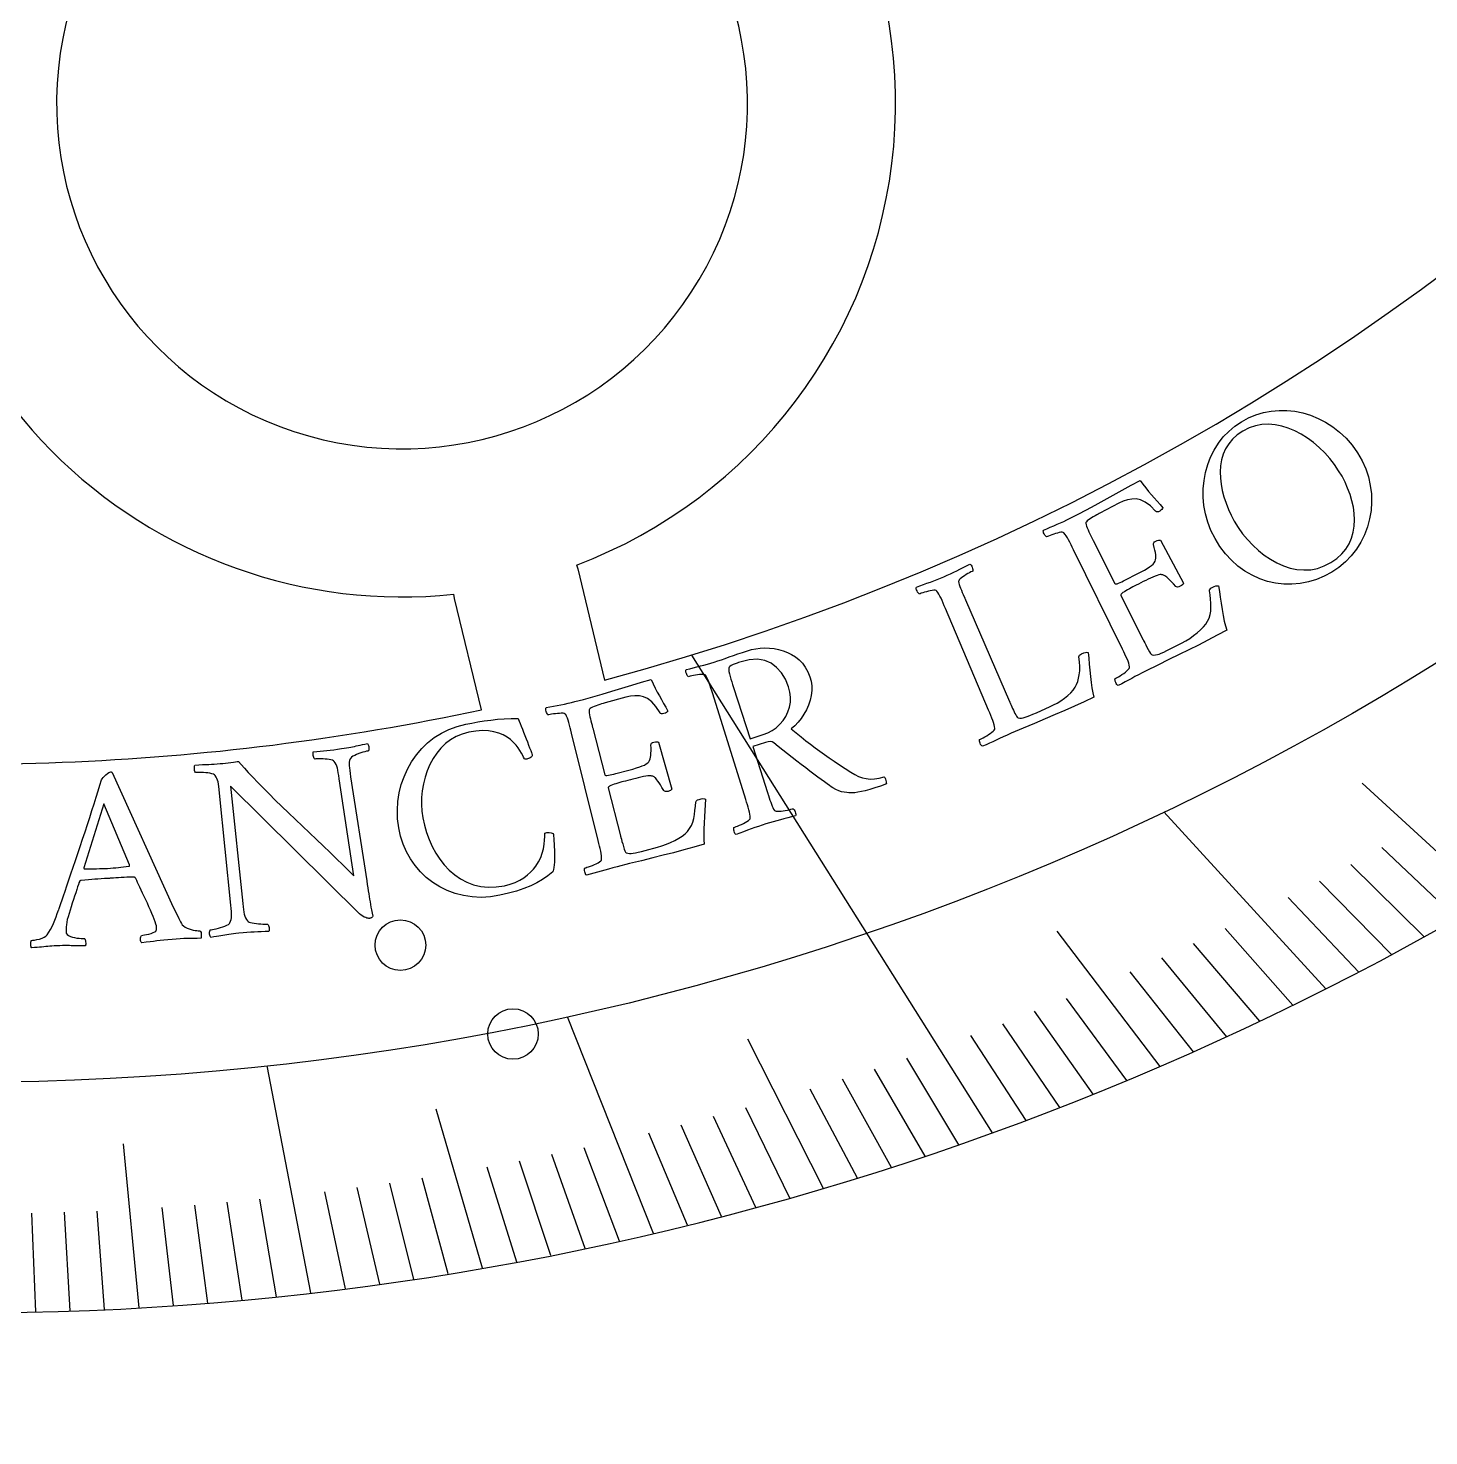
# Model space of a CAD drawing. Header units: millimetres. Extents: x -70 to 70, y -70 to 70.
# Drawn here: x 1.02 to 24.32, y -32.13 to -8.71 of the extents above; entities that cross this region are included whole.
import ezdxf

# ---------------------------------------------------------------- set-up
doc = ezdxf.new("R2010")
doc.units = ezdxf.units.MM
for name, color, linetype in [('CUT_INNER', 6, 'Continuous'), ('CUT_OUTER', 1, 'Continuous'), ('ENGRAVE', 7, 'Continuous'), ('ENGRAVE_FINE', 8, 'Continuous'), ('TEXT', 5, 'Continuous')]:
    doc.layers.add(name, color=color, linetype=linetype)

msp = doc.modelspace()

# ---------------------------------------------------------------- linework, layer by layer
at = {"layer": 'CUT_INNER'}
for points in [[(10.143, -17.643), (10.161, -17.705), (10.607, -19.558)], [(8.56, -20.05), (8.114, -18.198), (8.101, -18.129)]]:
    msp.add_lwpolyline(points, dxfattribs=at)
for centre, radius, start, end in [((0, 20.06), 50.14, 262.7263, 52.924), ((0.001, 20.06), 41.013, 284.9881, 346.284), ((7.239, -9.964), 8.21, 290.7128, 59.3681), ((7.239, -9.964), 5.747, 96.5938, 46.9602), ((7.239, -9.964), 8.21, 173.3806, 276.0259), ((0, 20.049), 41.003, 262.3799, 282.0489)]:
    msp.add_arc(centre, radius, start, end, dxfattribs=at)
at = {"layer": 'CUT_OUTER'}
msp.add_circle((0, 0), 70.2, dxfattribs=at)
at = {"layer": 'ENGRAVE'}
for points in [[(17.064, -27.087), (12.058, -19.141)], [(22.608, -24.693), (19.911, -21.747)], [(11.422, -28.761), (9.991, -25.156)], [(5.724, -29.752), (4.998, -25.976)]]:
    msp.add_lwpolyline(points, dxfattribs=at)
for centre, radius in [((0, 20.06), 46.307), ((7.212, -23.966), 0.421), ((9.085, -25.444), 0.421)]:
    msp.add_circle(centre, radius, dxfattribs=at)
at = {"layer": 'ENGRAVE_FINE'}
for points in [[(25.328, -23.212), (23.21, -21.271)], [(24.787, -23.524), (23.54, -22.341)], [(24.245, -23.828), (23.021, -22.625)], [(23.701, -24.124), (22.5, -22.902)], [(23.156, -24.413), (21.978, -23.171)], [(19.851, -25.983), (18.135, -23.736)], [(22.06, -24.966), (20.93, -23.688)], [(21.51, -25.232), (20.405, -23.936)], [(20.958, -25.489), (19.878, -24.176)], [(20.405, -25.74), (19.351, -24.409)], [(19.296, -26.218), (18.293, -24.855)], [(18.182, -26.667), (17.231, -25.273)], [(18.739, -26.446), (17.762, -25.067)], [(17.623, -26.881), (16.7, -25.471)], [(14.252, -28.012), (12.989, -25.528)], [(16.503, -27.286), (15.634, -25.848)], [(15.379, -27.663), (14.565, -26.198)], [(15.942, -27.478), (15.1, -26.027)], [(14.816, -27.841), (14.03, -26.363)], [(13.688, -28.175), (12.958, -26.674)], [(8.578, -29.34), (7.805, -26.695)], [(13.122, -28.332), (12.422, -26.819)], [(11.99, -28.625), (11.347, -27.091)], [(12.556, -28.482), (11.884, -26.958)], [(2.864, -29.998), (2.603, -27.27)], [(10.854, -28.891), (10.271, -27.337)], [(9.717, -29.129), (9.193, -27.558)], [(10.286, -29.013), (9.732, -27.451)], [(8.008, -29.436), (7.574, -27.842)], [(9.148, -29.238), (8.654, -27.659)], [(6.296, -29.683), (5.954, -28.07)], [(6.867, -29.607), (6.494, -28)], [(7.438, -29.525), (7.034, -27.924)], [(3.436, -29.962), (3.249, -28.328)], [(4.008, -29.919), (3.79, -28.289)], [(4.58, -29.87), (4.331, -28.243)], [(5.152, -29.814), (4.872, -28.192)], [(1.146, -30.067), (1.083, -28.425)], [(1.718, -30.05), (1.625, -28.41)], [(2.291, -30.027), (2.166, -28.389)]]:
    msp.add_lwpolyline(points, dxfattribs=at)
at = {"layer": 'TEXT'}
for points in [[(21.203, -15.261), (21.321, -15.197), (21.443, -15.146), (21.569, -15.109), (21.698, -15.084), (21.829, -15.071), (21.96, -15.072), (22.091, -15.086), (22.223, -15.113), (22.353, -15.152), (22.479, -15.204), (22.602, -15.268), (22.722, -15.344), (22.837, -15.434), (22.944, -15.536), (23.043, -15.651), (23.134, -15.78), (23.209, -15.91), (23.27, -16.043), (23.316, -16.178), (23.347, -16.318), (23.364, -16.458), (23.368, -16.598), (23.359, -16.737), (23.336, -16.875), (23.3, -17.009), (23.252, -17.139), (23.191, -17.263), (23.117, -17.381), (23.031, -17.492), (22.933, -17.593), (22.825, -17.683), (22.705, -17.764), (22.579, -17.831), (22.45, -17.885), (22.317, -17.925), (22.18, -17.951), (22.043, -17.963), (21.906, -17.961), (21.771, -17.945), (21.637, -17.915), (21.507, -17.871), (21.381, -17.814), (21.261, -17.744), (21.145, -17.661), (21.036, -17.565), (20.936, -17.457), (20.845, -17.336), (20.764, -17.204), (20.696, -17.07), (20.644, -16.933), (20.605, -16.794), (20.58, -16.654), (20.568, -16.513), (20.569, -16.375), (20.581, -16.238), (20.606, -16.104), (20.642, -15.974), (20.69, -15.85), (20.749, -15.731), (20.819, -15.619), (20.901, -15.514), (20.991, -15.42), (21.092, -15.336), (21.203, -15.261)], [(21.227, -15.417), (21.134, -15.48), (21.055, -15.55), (20.991, -15.627), (20.94, -15.712), (20.901, -15.802), (20.873, -15.896), (20.856, -15.993), (20.85, -16.094), (20.853, -16.197), (20.864, -16.301), (20.884, -16.406), (20.912, -16.511), (20.947, -16.616), (20.987, -16.718), (21.032, -16.816), (21.083, -16.912), (21.149, -17.019), (21.223, -17.122), (21.303, -17.22), (21.391, -17.313), (21.485, -17.4), (21.583, -17.478), (21.685, -17.547), (21.792, -17.607), (21.902, -17.656), (22.013, -17.693), (22.126, -17.716), (22.241, -17.726), (22.355, -17.721), (22.469, -17.699), (22.581, -17.659), (22.691, -17.602), (22.79, -17.535), (22.873, -17.46), (22.941, -17.379), (22.995, -17.29), (23.035, -17.197), (23.064, -17.099), (23.08, -16.998), (23.085, -16.894), (23.08, -16.788), (23.066, -16.682), (23.042, -16.576), (23.01, -16.47), (22.97, -16.365), (22.926, -16.265), (22.876, -16.168), (22.82, -16.075), (22.75, -15.971), (22.672, -15.872), (22.588, -15.778), (22.497, -15.688), (22.401, -15.606), (22.302, -15.532), (22.198, -15.468), (22.091, -15.411), (21.982, -15.366), (21.873, -15.332), (21.763, -15.31), (21.653, -15.3), (21.544, -15.305), (21.436, -15.326), (21.331, -15.363), (21.227, -15.417)], [(18.354, -16.866), (18.487, -16.799), (18.626, -16.726), (18.77, -16.648), (18.919, -16.565), (19.07, -16.48), (19.22, -16.397), (19.369, -16.315), (19.516, -16.235), (19.564, -16.301), (19.612, -16.362), (19.659, -16.42), (19.707, -16.474), (19.754, -16.527), (19.802, -16.581), (19.849, -16.636), (19.897, -16.692), (19.891, -16.706), (19.88, -16.72), (19.864, -16.733), (19.844, -16.746), (19.821, -16.756), (19.802, -16.759), (19.788, -16.756), (19.776, -16.747), (19.688, -16.66), (19.604, -16.598), (19.525, -16.559), (19.452, -16.545), (19.381, -16.548), (19.309, -16.561), (19.237, -16.584), (19.165, -16.617), (18.849, -16.78), (18.836, -16.787), (18.817, -16.797), (18.795, -16.809), (18.767, -16.824), (18.738, -16.84), (18.711, -16.857), (18.684, -16.874), (18.659, -16.891), (18.638, -16.908), (18.623, -16.923), (18.615, -16.937), (18.613, -16.949), (18.618, -16.973), (18.627, -16.999), (18.638, -17.027), (18.651, -17.058), (18.666, -17.091), (18.682, -17.123), (18.698, -17.156), (18.715, -17.189), (18.721, -17.203), (18.727, -17.214), (18.732, -17.224), (18.736, -17.233), (19.097, -17.951), (19.104, -17.957), (19.116, -17.957), (19.134, -17.954), (19.158, -17.945), (19.184, -17.934), (19.212, -17.921), (19.242, -17.907), (19.272, -17.892), (19.47, -17.791), (19.533, -17.758), (19.589, -17.727), (19.636, -17.7), (19.676, -17.675), (19.708, -17.651), (19.734, -17.628), (19.754, -17.605), (19.767, -17.582), (19.775, -17.558), (19.78, -17.532), (19.78, -17.503), (19.777, -17.472), (19.772, -17.437), (19.764, -17.397), (19.753, -17.352), (19.741, -17.301), (19.74, -17.287), (19.746, -17.273), (19.759, -17.259), (19.78, -17.246), (19.802, -17.236), (19.822, -17.23), (19.84, -17.228), (19.855, -17.231), (20.237, -17.948), (20.231, -17.96), (20.22, -17.972), (20.204, -17.984), (20.183, -17.997), (20.161, -18.006), (20.142, -18.01), (20.125, -18.008), (20.11, -18), (20.071, -17.956), (20.036, -17.919), (20.007, -17.889), (19.982, -17.866), (19.962, -17.848), (19.944, -17.833), (19.929, -17.822), (19.916, -17.815), (19.905, -17.811), (19.893, -17.807), (19.881, -17.805), (19.868, -17.803), (19.852, -17.803), (19.829, -17.807), (19.802, -17.815), (19.768, -17.828), (19.731, -17.844), (19.692, -17.861), (19.652, -17.88), (19.611, -17.9), (19.57, -17.92), (19.529, -17.94), (19.491, -17.96), (19.453, -17.979), (19.427, -17.992), (19.399, -18.007), (19.37, -18.022), (19.339, -18.039), (19.309, -18.056), (19.281, -18.072), (19.255, -18.088), (19.232, -18.103), (19.214, -18.117), (19.202, -18.13), (19.197, -18.142), (19.198, -18.152), (19.567, -18.886), (19.569, -18.891), (19.572, -18.896), (19.575, -18.902), (19.579, -18.91), (19.594, -18.939), (19.611, -18.973), (19.631, -19.01), (19.652, -19.051), (19.674, -19.089), (19.692, -19.116), (19.707, -19.134), (19.72, -19.14), (19.747, -19.142), (19.776, -19.14), (19.805, -19.134), (19.835, -19.125), (19.869, -19.11), (19.912, -19.091), (19.962, -19.067), (20.02, -19.038), (20.207, -18.941), (20.276, -18.904), (20.342, -18.863), (20.406, -18.818), (20.467, -18.771), (20.523, -18.722), (20.57, -18.674), (20.609, -18.626), (20.639, -18.579), (20.666, -18.526), (20.684, -18.469), (20.694, -18.409), (20.696, -18.346), (20.693, -18.28), (20.688, -18.212), (20.681, -18.142), (20.673, -18.07), (20.674, -18.056), (20.681, -18.043), (20.695, -18.03), (20.715, -18.017), (20.748, -18.001), (20.776, -17.991), (20.801, -17.987), (20.821, -17.989), (20.836, -18.083), (20.851, -18.18), (20.866, -18.28), (20.881, -18.384), (20.898, -18.484), (20.916, -18.575), (20.936, -18.656), (20.959, -18.729), (20.802, -18.812), (20.645, -18.894), (20.488, -18.974), (20.33, -19.052), (20.168, -19.131), (19.995, -19.217), (19.813, -19.307), (19.62, -19.403), (19.554, -19.436), (19.491, -19.469), (19.432, -19.5), (19.377, -19.53), (19.323, -19.56), (19.268, -19.589), (19.211, -19.618), (19.153, -19.646), (19.142, -19.64), (19.131, -19.63), (19.121, -19.616), (19.112, -19.597), (19.105, -19.578), (19.1, -19.561), (19.099, -19.547), (19.099, -19.535), (19.114, -19.527), (19.133, -19.517), (19.157, -19.503), (19.185, -19.486), (19.216, -19.467), (19.244, -19.447), (19.272, -19.426), (19.298, -19.404), (19.32, -19.383), (19.334, -19.365), (19.342, -19.35), (19.343, -19.338), (19.337, -19.309), (19.328, -19.277), (19.316, -19.243), (19.3, -19.206), (19.282, -19.167), (19.263, -19.127), (19.244, -19.086), (19.223, -19.043), (18.41, -17.39), (18.389, -17.347), (18.368, -17.306), (18.348, -17.265), (18.327, -17.227), (18.308, -17.191), (18.288, -17.159), (18.268, -17.133), (18.249, -17.11), (18.238, -17.102), (18.222, -17.098), (18.2, -17.098), (18.173, -17.103), (18.142, -17.111), (18.111, -17.12), (18.08, -17.131), (18.048, -17.142), (18.019, -17.153), (17.995, -17.162), (17.976, -17.17), (17.962, -17.176), (17.952, -17.169), (17.942, -17.159), (17.932, -17.145), (17.922, -17.127), (17.913, -17.109), (17.908, -17.092), (17.906, -17.078), (17.908, -17.065), (17.966, -17.04), (18.023, -17.015), (18.08, -16.99), (18.136, -16.966), (18.192, -16.942), (18.247, -16.917), (18.301, -16.892), (18.354, -16.866)], [(17.345, -19.911), (17.347, -19.915), (17.349, -19.921), (17.352, -19.928), (17.356, -19.935), (17.364, -19.955), (17.374, -19.977), (17.385, -20.002), (17.397, -20.03), (17.41, -20.059), (17.422, -20.086), (17.435, -20.112), (17.448, -20.136), (17.46, -20.157), (17.471, -20.172), (17.48, -20.181), (17.489, -20.186), (17.516, -20.189), (17.544, -20.188), (17.574, -20.184), (17.604, -20.176), (17.64, -20.164), (17.683, -20.147), (17.734, -20.126), (17.794, -20.1), (18.019, -19.999), (18.077, -19.971), (18.136, -19.939), (18.197, -19.901), (18.258, -19.859), (18.316, -19.815), (18.366, -19.769), (18.406, -19.723), (18.438, -19.677), (18.46, -19.632), (18.48, -19.582), (18.495, -19.528), (18.506, -19.47), (18.513, -19.405), (18.515, -19.334), (18.51, -19.256), (18.5, -19.17), (18.502, -19.156), (18.51, -19.143), (18.524, -19.131), (18.545, -19.119), (18.579, -19.105), (18.608, -19.097), (18.633, -19.094), (18.652, -19.098), (18.662, -19.192), (18.672, -19.29), (18.682, -19.391), (18.691, -19.495), (18.701, -19.596), (18.714, -19.688), (18.73, -19.77), (18.749, -19.844), (18.587, -19.918), (18.426, -19.991), (18.265, -20.062), (18.103, -20.131), (17.936, -20.201), (17.759, -20.277), (17.572, -20.357), (17.374, -20.442), (17.306, -20.471), (17.241, -20.5), (17.181, -20.528), (17.124, -20.555), (17.069, -20.582), (17.012, -20.608), (16.954, -20.633), (16.894, -20.659), (16.883, -20.652), (16.873, -20.641), (16.864, -20.626), (16.856, -20.608), (16.85, -20.588), (16.846, -20.571), (16.845, -20.556), (16.847, -20.544), (16.862, -20.538), (16.882, -20.528), (16.906, -20.516), (16.936, -20.5), (16.967, -20.483), (16.997, -20.465), (17.025, -20.445), (17.052, -20.425), (17.075, -20.405), (17.091, -20.388), (17.1, -20.374), (17.101, -20.361), (17.097, -20.332), (17.09, -20.3), (17.08, -20.265), (17.066, -20.227), (17.05, -20.188), (17.034, -20.146), (17.016, -20.104), (16.998, -20.06), (16.279, -18.364), (16.26, -18.32), (16.242, -18.278), (16.224, -18.236), (16.206, -18.197), (16.188, -18.16), (16.17, -18.127), (16.152, -18.099), (16.134, -18.076), (16.124, -18.067), (16.108, -18.062), (16.086, -18.061), (16.058, -18.065), (16.027, -18.071), (15.996, -18.078), (15.964, -18.087), (15.932, -18.096), (15.902, -18.105), (15.877, -18.113), (15.858, -18.12), (15.844, -18.126), (15.834, -18.118), (15.825, -18.107), (15.816, -18.093), (15.806, -18.074), (15.799, -18.055), (15.794, -18.039), (15.793, -18.024), (15.796, -18.012), (15.855, -17.99), (15.914, -17.968), (15.972, -17.947), (16.029, -17.926), (16.087, -17.905), (16.143, -17.883), (16.198, -17.861), (16.253, -17.838), (16.308, -17.814), (16.363, -17.789), (16.416, -17.763), (16.469, -17.738), (16.521, -17.711), (16.575, -17.684), (16.63, -17.657), (16.686, -17.63), (16.697, -17.637), (16.707, -17.647), (16.716, -17.662), (16.724, -17.681), (16.731, -17.7), (16.735, -17.717), (16.737, -17.731), (16.736, -17.743), (16.722, -17.75), (16.704, -17.759), (16.681, -17.771), (16.654, -17.787), (16.625, -17.803), (16.597, -17.821), (16.57, -17.838), (16.545, -17.856), (16.524, -17.873), (16.509, -17.89), (16.501, -17.905), (16.499, -17.919), (16.503, -17.943), (16.51, -17.97), (16.52, -17.999), (16.531, -18.03), (16.545, -18.064), (16.559, -18.099), (16.575, -18.135), (16.591, -18.173), (16.594, -18.179), (16.596, -18.185), (16.599, -18.191), (16.602, -18.197), (16.604, -18.203), (16.607, -18.209), (16.61, -18.216), (16.612, -18.222)], [(12.986, -19.069), (13.054, -19.049), (13.124, -19.035), (13.197, -19.027), (13.273, -19.023), (13.35, -19.026), (13.427, -19.034), (13.502, -19.048), (13.577, -19.069), (13.649, -19.096), (13.717, -19.13), (13.782, -19.172), (13.843, -19.221), (13.899, -19.278), (13.948, -19.344), (13.989, -19.418), (14.024, -19.501), (14.045, -19.576), (14.055, -19.652), (14.055, -19.731), (14.045, -19.812), (14.026, -19.894), (13.999, -19.974), (13.966, -20.051), (13.925, -20.126), (13.879, -20.196), (13.828, -20.259), (13.774, -20.316), (13.715, -20.366), (13.798, -20.436), (13.879, -20.502), (13.958, -20.565), (14.035, -20.625), (14.111, -20.682), (14.189, -20.739), (14.268, -20.795), (14.347, -20.851), (14.43, -20.907), (14.517, -20.966), (14.609, -21.027), (14.706, -21.091), (14.771, -21.13), (14.834, -21.16), (14.898, -21.183), (14.96, -21.197), (15.025, -21.203), (15.097, -21.2), (15.174, -21.189), (15.258, -21.168), (15.268, -21.175), (15.277, -21.188), (15.284, -21.205), (15.289, -21.227), (15.293, -21.249), (15.295, -21.266), (15.296, -21.278), (15.296, -21.285), (15.197, -21.321), (15.105, -21.352), (15.022, -21.377), (14.946, -21.397), (14.88, -21.412), (14.822, -21.423), (14.773, -21.43), (14.733, -21.433), (14.706, -21.432), (14.674, -21.43), (14.637, -21.427), (14.596, -21.423), (14.55, -21.415), (14.503, -21.4), (14.454, -21.378), (14.403, -21.348), (14.38, -21.333), (14.35, -21.311), (14.312, -21.284), (14.265, -21.251), (14.213, -21.212), (14.155, -21.17), (14.092, -21.123), (14.025, -21.072), (13.954, -21.018), (13.881, -20.962), (13.806, -20.904), (13.729, -20.843), (13.651, -20.783), (13.574, -20.722), (13.499, -20.662), (13.426, -20.602), (13.399, -20.587), (13.366, -20.58), (13.328, -20.582), (13.285, -20.593), (13.073, -20.661), (13.319, -21.427), (13.321, -21.433), (13.323, -21.439), (13.325, -21.445), (13.327, -21.452), (13.329, -21.458), (13.331, -21.464), (13.333, -21.471), (13.335, -21.477), (13.348, -21.516), (13.36, -21.553), (13.372, -21.588), (13.384, -21.621), (13.396, -21.652), (13.408, -21.679), (13.42, -21.703), (13.433, -21.724), (13.444, -21.732), (13.461, -21.737), (13.484, -21.739), (13.514, -21.74), (13.546, -21.738), (13.58, -21.734), (13.614, -21.728), (13.649, -21.721), (13.681, -21.713), (13.708, -21.707), (13.729, -21.701), (13.745, -21.697), (13.754, -21.705), (13.763, -21.716), (13.771, -21.732), (13.779, -21.75), (13.786, -21.77), (13.788, -21.787), (13.788, -21.802), (13.784, -21.814), (13.719, -21.831), (13.655, -21.847), (13.593, -21.863), (13.533, -21.88), (13.473, -21.896), (13.412, -21.913), (13.351, -21.931), (13.289, -21.951), (13.228, -21.97), (13.168, -21.99), (13.107, -22.012), (13.046, -22.034), (12.984, -22.056), (12.922, -22.079), (12.86, -22.102), (12.797, -22.126), (12.786, -22.118), (12.777, -22.107), (12.77, -22.091), (12.764, -22.072), (12.759, -22.052), (12.758, -22.034), (12.758, -22.02), (12.761, -22.008), (12.776, -22.003), (12.797, -21.995), (12.822, -21.985), (12.853, -21.973), (12.886, -21.959), (12.918, -21.943), (12.948, -21.927), (12.977, -21.909), (13.002, -21.892), (13.019, -21.877), (13.029, -21.863), (13.031, -21.851), (13.031, -21.821), (13.027, -21.789), (13.02, -21.753), (13.01, -21.714), (12.998, -21.673), (12.986, -21.63), (12.972, -21.586), (12.958, -21.541), (12.407, -19.784), (12.392, -19.738), (12.378, -19.694), (12.364, -19.651), (12.35, -19.609), (12.336, -19.571), (12.321, -19.537), (12.306, -19.507), (12.291, -19.482), (12.281, -19.472), (12.266, -19.466), (12.244, -19.463), (12.216, -19.464), (12.185, -19.467), (12.153, -19.471), (12.121, -19.476), (12.089, -19.482), (12.06, -19.488), (12.035, -19.493), (12.015, -19.498), (12.001, -19.502), (11.992, -19.494), (11.984, -19.482), (11.976, -19.466), (11.969, -19.447), (11.963, -19.427), (11.96, -19.41), (11.961, -19.396), (11.965, -19.384), (12.025, -19.368), (12.085, -19.352), (12.145, -19.337), (12.203, -19.322), (12.261, -19.307), (12.319, -19.291), (12.376, -19.275), (12.432, -19.257), (12.492, -19.238), (12.553, -19.218), (12.616, -19.196), (12.682, -19.173), (12.751, -19.149), (12.824, -19.123), (12.903, -19.096), (12.986, -19.069)], [(13.669, -19.668), (13.616, -19.543), (13.55, -19.436), (13.471, -19.348), (13.379, -19.276), (13.273, -19.229), (13.151, -19.21), (13.013, -19.221), (12.858, -19.259), (12.838, -19.266), (12.813, -19.275), (12.783, -19.287), (12.749, -19.3), (12.717, -19.314), (12.694, -19.329), (12.679, -19.345), (12.674, -19.361), (12.674, -19.386), (12.677, -19.416), (12.685, -19.453), (12.697, -19.495), (12.71, -19.541), (12.724, -19.587), (12.739, -19.633), (12.753, -19.679), (13.033, -20.535), (13.248, -20.465), (13.324, -20.435), (13.396, -20.397), (13.462, -20.349), (13.523, -20.293), (13.577, -20.23), (13.623, -20.162), (13.659, -20.088), (13.686, -20.009), (13.701, -19.927), (13.704, -19.843), (13.693, -19.756), (13.669, -19.668)], [(10.116, -19.916), (10.26, -19.878), (10.411, -19.837), (10.568, -19.791), (10.732, -19.741), (10.898, -19.69), (11.062, -19.64), (11.225, -19.592), (11.385, -19.546), (11.418, -19.619), (11.452, -19.69), (11.486, -19.756), (11.521, -19.819), (11.556, -19.881), (11.591, -19.944), (11.626, -20.008), (11.661, -20.073), (11.652, -20.085), (11.638, -20.097), (11.62, -20.106), (11.597, -20.114), (11.573, -20.119), (11.554, -20.119), (11.54, -20.112), (11.531, -20.101), (11.463, -19.997), (11.394, -19.919), (11.325, -19.864), (11.257, -19.835), (11.187, -19.822), (11.114, -19.82), (11.039, -19.827), (10.961, -19.844), (10.618, -19.936), (10.604, -19.94), (10.584, -19.946), (10.559, -19.953), (10.529, -19.962), (10.497, -19.972), (10.467, -19.983), (10.437, -19.994), (10.409, -20.005), (10.385, -20.017), (10.367, -20.028), (10.356, -20.04), (10.351, -20.052), (10.352, -20.076), (10.354, -20.104), (10.359, -20.134), (10.366, -20.167), (10.374, -20.201), (10.382, -20.237), (10.391, -20.272), (10.4, -20.308), (10.404, -20.323), (10.407, -20.335), (10.41, -20.346), (10.412, -20.355), (10.613, -21.134), (10.618, -21.14), (10.63, -21.144), (10.648, -21.144), (10.673, -21.141), (10.701, -21.136), (10.731, -21.129), (10.763, -21.122), (10.796, -21.113), (11.01, -21.057), (11.079, -21.038), (11.14, -21.019), (11.193, -21.002), (11.236, -20.986), (11.273, -20.97), (11.303, -20.953), (11.327, -20.935), (11.345, -20.915), (11.358, -20.893), (11.368, -20.869), (11.375, -20.841), (11.379, -20.809), (11.38, -20.774), (11.381, -20.733), (11.381, -20.687), (11.38, -20.635), (11.381, -20.621), (11.39, -20.608), (11.406, -20.598), (11.429, -20.589), (11.453, -20.584), (11.473, -20.582), (11.491, -20.584), (11.506, -20.59), (11.727, -21.372), (11.719, -21.383), (11.705, -21.392), (11.687, -21.401), (11.664, -21.408), (11.641, -21.413), (11.621, -21.412), (11.605, -21.407), (11.592, -21.396), (11.563, -21.345), (11.537, -21.301), (11.514, -21.265), (11.496, -21.238), (11.48, -21.216), (11.465, -21.198), (11.453, -21.184), (11.442, -21.175), (11.432, -21.168), (11.421, -21.162), (11.409, -21.157), (11.397, -21.153), (11.381, -21.149), (11.359, -21.148), (11.33, -21.15), (11.294, -21.156), (11.255, -21.163), (11.213, -21.172), (11.17, -21.182), (11.126, -21.192), (11.081, -21.204), (11.037, -21.215), (10.995, -21.225), (10.954, -21.236), (10.926, -21.244), (10.896, -21.252), (10.864, -21.261), (10.83, -21.271), (10.797, -21.281), (10.766, -21.291), (10.738, -21.301), (10.712, -21.311), (10.691, -21.321), (10.677, -21.331), (10.669, -21.341), (10.669, -21.352), (10.874, -22.147), (10.875, -22.152), (10.876, -22.158), (10.878, -22.165), (10.88, -22.173), (10.889, -22.205), (10.898, -22.241), (10.91, -22.282), (10.922, -22.326), (10.935, -22.368), (10.947, -22.398), (10.959, -22.419), (10.969, -22.428), (10.996, -22.436), (11.024, -22.44), (11.053, -22.44), (11.085, -22.437), (11.121, -22.43), (11.167, -22.42), (11.221, -22.407), (11.284, -22.391), (11.488, -22.337), (11.562, -22.314), (11.636, -22.288), (11.707, -22.258), (11.778, -22.225), (11.842, -22.189), (11.899, -22.152), (11.947, -22.114), (11.986, -22.074), (12.024, -22.028), (12.054, -21.976), (12.076, -21.92), (12.092, -21.858), (12.102, -21.793), (12.112, -21.725), (12.12, -21.655), (12.127, -21.583), (12.131, -21.57), (12.141, -21.559), (12.157, -21.549), (12.18, -21.541), (12.215, -21.532), (12.245, -21.528), (12.27, -21.53), (12.289, -21.536), (12.284, -21.631), (12.278, -21.729), (12.272, -21.83), (12.265, -21.934), (12.259, -22.036), (12.258, -22.128), (12.26, -22.212), (12.267, -22.288), (12.096, -22.336), (11.925, -22.383), (11.755, -22.428), (11.584, -22.47), (11.409, -22.514), (11.222, -22.561), (11.024, -22.61), (10.816, -22.663), (10.744, -22.682), (10.676, -22.7), (10.612, -22.718), (10.551, -22.736), (10.492, -22.754), (10.432, -22.77), (10.371, -22.787), (10.308, -22.802), (10.298, -22.794), (10.29, -22.782), (10.283, -22.766), (10.278, -22.746), (10.275, -22.726), (10.274, -22.708), (10.276, -22.694), (10.279, -22.682), (10.295, -22.678), (10.316, -22.671), (10.342, -22.663), (10.374, -22.652), (10.407, -22.64), (10.44, -22.627), (10.471, -22.612), (10.501, -22.596), (10.526, -22.581), (10.545, -22.566), (10.555, -22.553), (10.559, -22.541), (10.56, -22.512), (10.558, -22.479), (10.553, -22.443), (10.545, -22.403), (10.536, -22.361), (10.526, -22.318), (10.515, -22.273), (10.504, -22.227), (10.06, -20.44), (10.048, -20.393), (10.037, -20.349), (10.025, -20.305), (10.014, -20.263), (10.002, -20.223), (9.989, -20.189), (9.976, -20.158), (9.962, -20.132), (9.953, -20.122), (9.938, -20.114), (9.917, -20.11), (9.889, -20.109), (9.857, -20.111), (9.825, -20.113), (9.792, -20.116), (9.759, -20.121), (9.728, -20.125), (9.702, -20.129), (9.682, -20.133), (9.667, -20.136), (9.659, -20.127), (9.651, -20.115), (9.645, -20.099), (9.638, -20.079), (9.633, -20.059), (9.632, -20.042), (9.633, -20.028), (9.638, -20.016), (9.7, -20.003), (9.761, -19.991), (9.822, -19.979), (9.882, -19.968), (9.941, -19.956), (10.001, -19.943), (10.059, -19.93), (10.116, -19.916)], [(8.299, -20.292), (8.399, -20.272), (8.502, -20.254), (8.607, -20.237), (8.716, -20.222), (8.827, -20.209), (8.939, -20.2), (9.053, -20.195), (9.169, -20.194), (9.171, -20.199), (9.178, -20.215), (9.189, -20.241), (9.204, -20.279), (9.222, -20.323), (9.241, -20.371), (9.261, -20.423), (9.282, -20.478), (9.303, -20.534), (9.324, -20.587), (9.344, -20.638), (9.362, -20.686), (9.379, -20.728), (9.391, -20.761), (9.399, -20.784), (9.403, -20.797), (9.405, -20.805), (9.403, -20.815), (9.397, -20.826), (9.386, -20.837), (9.373, -20.848), (9.359, -20.857), (9.344, -20.864), (9.327, -20.869), (9.313, -20.871), (9.299, -20.872), (9.287, -20.87), (9.274, -20.867), (9.262, -20.841), (9.246, -20.81), (9.226, -20.773), (9.201, -20.73), (9.171, -20.684), (9.135, -20.638), (9.092, -20.593), (9.043, -20.548), (8.986, -20.506), (8.922, -20.47), (8.849, -20.44), (8.769, -20.416), (8.679, -20.401), (8.579, -20.397), (8.469, -20.406), (8.348, -20.426), (8.24, -20.455), (8.14, -20.496), (8.048, -20.549), (7.963, -20.614), (7.886, -20.689), (7.817, -20.771), (7.756, -20.862), (7.703, -20.96), (7.658, -21.064), (7.622, -21.172), (7.594, -21.283), (7.575, -21.397), (7.564, -21.513), (7.562, -21.627), (7.569, -21.739), (7.585, -21.851), (7.611, -21.973), (7.646, -22.093), (7.689, -22.211), (7.74, -22.325), (7.799, -22.435), (7.867, -22.537), (7.941, -22.632), (8.024, -22.72), (8.115, -22.797), (8.213, -22.864), (8.318, -22.918), (8.43, -22.961), (8.548, -22.99), (8.673, -23.002), (8.805, -22.998), (8.943, -22.977), (9.037, -22.953), (9.122, -22.924), (9.198, -22.887), (9.265, -22.845), (9.325, -22.799), (9.377, -22.752), (9.424, -22.703), (9.464, -22.653), (9.51, -22.582), (9.546, -22.51), (9.573, -22.437), (9.59, -22.362), (9.601, -22.289), (9.608, -22.222), (9.613, -22.16), (9.613, -22.103), (9.649, -22.094), (9.684, -22.091), (9.719, -22.096), (9.755, -22.107), (9.758, -22.126), (9.761, -22.153), (9.764, -22.188), (9.767, -22.231), (9.77, -22.279), (9.772, -22.329), (9.774, -22.381), (9.776, -22.435), (9.776, -22.489), (9.776, -22.54), (9.774, -22.588), (9.771, -22.633), (9.767, -22.674), (9.761, -22.706), (9.754, -22.731), (9.746, -22.748), (9.666, -22.813), (9.578, -22.873), (9.482, -22.928), (9.379, -22.979), (9.267, -23.025), (9.144, -23.067), (9.01, -23.104), (8.865, -23.137), (8.709, -23.162), (8.555, -23.171), (8.406, -23.164), (8.261, -23.142), (8.122, -23.106), (7.99, -23.057), (7.866, -22.996), (7.75, -22.923), (7.642, -22.839), (7.544, -22.745), (7.456, -22.643), (7.378, -22.531), (7.312, -22.412), (7.257, -22.286), (7.215, -22.154), (7.185, -22.015), (7.166, -21.866), (7.162, -21.72), (7.17, -21.576), (7.193, -21.434), (7.227, -21.296), (7.273, -21.164), (7.33, -21.037), (7.398, -20.915), (7.477, -20.801), (7.566, -20.697), (7.665, -20.601), (7.774, -20.515), (7.893, -20.44), (8.019, -20.378), (8.155, -20.329), (8.299, -20.292)], [(4.212, -20.947), (4.258, -20.942), (4.303, -20.938), (4.348, -20.933), (4.392, -20.928), (4.433, -20.924), (4.468, -20.919), (4.498, -20.914), (4.521, -20.91), (4.564, -20.961), (4.617, -21.022), (4.681, -21.093), (4.755, -21.172), (4.839, -21.259), (4.929, -21.351), (5.026, -21.449), (5.131, -21.552), (5.24, -21.659), (5.351, -21.766), (5.465, -21.876), (5.581, -21.986), (5.698, -22.097), (5.814, -22.207), (5.928, -22.316), (6.042, -22.424), (6.151, -22.53), (6.253, -22.63), (6.349, -22.725), (6.437, -22.815), (6.194, -21.199), (6.186, -21.146), (6.178, -21.098), (6.171, -21.056), (6.163, -21.021), (6.155, -20.99), (6.143, -20.96), (6.127, -20.933), (6.108, -20.909), (6.097, -20.899), (6.08, -20.891), (6.056, -20.884), (6.027, -20.878), (5.994, -20.874), (5.96, -20.87), (5.926, -20.868), (5.891, -20.867), (5.858, -20.867), (5.829, -20.867), (5.806, -20.869), (5.787, -20.871), (5.778, -20.86), (5.771, -20.846), (5.766, -20.829), (5.763, -20.809), (5.761, -20.79), (5.761, -20.773), (5.761, -20.76), (5.761, -20.749), (5.821, -20.743), (5.879, -20.738), (5.935, -20.732), (5.99, -20.728), (6.045, -20.722), (6.103, -20.716), (6.165, -20.708), (6.23, -20.698), (6.276, -20.691), (6.317, -20.684), (6.353, -20.678), (6.386, -20.672), (6.416, -20.666), (6.447, -20.66), (6.478, -20.653), (6.509, -20.646), (6.543, -20.638), (6.58, -20.63), (6.62, -20.621), (6.664, -20.612), (6.669, -20.621), (6.675, -20.632), (6.68, -20.646), (6.685, -20.662), (6.688, -20.679), (6.689, -20.697), (6.688, -20.715), (6.684, -20.734), (6.668, -20.737), (6.647, -20.742), (6.62, -20.749), (6.587, -20.758), (6.552, -20.769), (6.518, -20.781), (6.484, -20.794), (6.452, -20.809), (6.423, -20.824), (6.401, -20.839), (6.385, -20.854), (6.376, -20.868), (6.366, -20.895), (6.361, -20.923), (6.358, -20.952), (6.359, -20.982), (6.363, -21.017), (6.368, -21.059), (6.375, -21.109), (6.383, -21.166), (6.652, -22.899), (6.661, -22.958), (6.669, -23.013), (6.677, -23.065), (6.685, -23.112), (6.692, -23.158), (6.699, -23.202), (6.707, -23.246), (6.714, -23.289), (6.722, -23.333), (6.731, -23.381), (6.741, -23.432), (6.752, -23.486), (6.75, -23.495), (6.745, -23.502), (6.738, -23.508), (6.728, -23.512), (6.718, -23.516), (6.71, -23.518), (6.703, -23.52), (6.698, -23.521), (6.687, -23.522), (6.673, -23.52), (6.655, -23.515), (6.635, -23.509), (6.611, -23.499), (6.586, -23.485), (6.559, -23.467), (6.532, -23.444), (4.383, -21.324), (4.59, -23.274), (4.596, -23.328), (4.602, -23.375), (4.609, -23.416), (4.615, -23.451), (4.624, -23.482), (4.635, -23.511), (4.649, -23.538), (4.666, -23.564), (4.677, -23.573), (4.694, -23.582), (4.718, -23.59), (4.748, -23.597), (4.782, -23.603), (4.817, -23.608), (4.853, -23.611), (4.89, -23.614), (4.925, -23.616), (4.955, -23.617), (4.98, -23.617), (5.001, -23.615), (5.01, -23.626), (5.017, -23.64), (5.022, -23.656), (5.026, -23.675), (5.027, -23.693), (5.027, -23.71), (5.026, -23.725), (5.024, -23.737), (4.96, -23.74), (4.898, -23.743), (4.838, -23.746), (4.78, -23.749), (4.722, -23.752), (4.66, -23.757), (4.595, -23.762), (4.525, -23.769), (4.477, -23.774), (4.434, -23.78), (4.394, -23.785), (4.357, -23.791), (4.323, -23.796), (4.29, -23.802), (4.256, -23.807), (4.224, -23.813), (4.189, -23.818), (4.15, -23.824), (4.106, -23.83), (4.057, -23.837), (4.052, -23.828), (4.047, -23.816), (4.042, -23.802), (4.038, -23.786), (4.036, -23.768), (4.036, -23.75), (4.039, -23.732), (4.045, -23.714), (4.062, -23.712), (4.084, -23.708), (4.113, -23.702), (4.147, -23.694), (4.184, -23.684), (4.221, -23.673), (4.258, -23.661), (4.294, -23.648), (4.326, -23.635), (4.35, -23.621), (4.367, -23.607), (4.376, -23.593), (4.388, -23.567), (4.396, -23.54), (4.401, -23.512), (4.403, -23.482), (4.403, -23.448), (4.4, -23.406), (4.397, -23.357), (4.391, -23.299), (4.203, -21.436), (4.196, -21.379), (4.19, -21.329), (4.184, -21.287), (4.178, -21.252), (4.17, -21.223), (4.16, -21.195), (4.146, -21.17), (4.131, -21.146), (4.12, -21.134), (4.101, -21.124), (4.076, -21.115), (4.044, -21.108), (4.008, -21.102), (3.973, -21.098), (3.937, -21.095), (3.901, -21.093), (3.867, -21.092), (3.84, -21.092), (3.819, -21.093), (3.803, -21.093), (3.794, -21.076), (3.788, -21.059), (3.785, -21.042), (3.784, -21.024), (3.785, -21.008), (3.787, -20.993), (3.789, -20.981), (3.792, -20.97), (3.86, -20.966), (3.921, -20.963), (3.975, -20.961), (4.023, -20.959), (4.068, -20.958), (4.115, -20.955), (4.163, -20.952), (4.212, -20.947)], [(1.524, -23.384), (1.527, -23.377), (1.534, -23.356), (1.546, -23.322), (1.563, -23.274), (1.583, -23.214), (1.607, -23.145), (1.634, -23.066), (1.664, -22.977), (1.697, -22.88), (1.732, -22.778), (1.768, -22.67), (1.807, -22.558), (1.847, -22.441), (1.887, -22.323), (1.926, -22.203), (1.966, -22.082), (2.005, -21.961), (2.043, -21.842), (2.08, -21.726), (2.117, -21.613), (2.151, -21.503), (2.184, -21.401), (2.214, -21.306), (2.242, -21.217), (2.252, -21.198), (2.267, -21.178), (2.287, -21.156), (2.312, -21.133), (2.337, -21.113), (2.36, -21.097), (2.379, -21.088), (2.395, -21.084), (2.399, -21.084), (2.402, -21.084), (2.405, -21.085), (2.406, -21.086), (2.408, -21.087), (2.41, -21.088), (2.413, -21.09), (2.417, -21.092), (3.434, -23.332), (3.487, -23.442), (3.527, -23.524), (3.554, -23.578), (3.568, -23.605), (3.584, -23.627), (3.605, -23.647), (3.631, -23.665), (3.662, -23.681), (3.696, -23.695), (3.729, -23.706), (3.763, -23.715), (3.796, -23.721), (3.826, -23.725), (3.85, -23.728), (3.868, -23.729), (3.88, -23.729), (3.889, -23.741), (3.895, -23.756), (3.898, -23.774), (3.899, -23.796), (3.899, -23.817), (3.898, -23.833), (3.897, -23.845), (3.895, -23.852), (3.832, -23.853), (3.771, -23.854), (3.714, -23.855), (3.661, -23.857), (3.607, -23.858), (3.547, -23.861), (3.483, -23.865), (3.414, -23.87), (3.341, -23.876), (3.274, -23.882), (3.214, -23.889), (3.161, -23.895), (3.107, -23.903), (3.047, -23.91), (2.981, -23.919), (2.908, -23.928), (2.9, -23.918), (2.894, -23.905), (2.89, -23.888), (2.888, -23.868), (2.889, -23.847), (2.892, -23.83), (2.897, -23.816), (2.904, -23.805), (2.927, -23.802), (2.956, -23.797), (2.99, -23.79), (3.029, -23.781), (3.067, -23.77), (3.099, -23.758), (3.124, -23.744), (3.142, -23.731), (3.149, -23.72), (3.154, -23.705), (3.156, -23.688), (3.155, -23.668), (3.152, -23.645), (3.144, -23.615), (3.133, -23.578), (3.117, -23.535), (3.098, -23.488), (3.077, -23.437), (3.054, -23.383), (3.029, -23.327), (3.002, -23.27), (2.976, -23.213), (2.95, -23.157), (2.924, -23.102), (2.9, -23.049), (2.877, -23.002), (2.857, -22.959), (2.839, -22.922), (2.825, -22.891), (2.814, -22.869), (2.808, -22.855), (2.806, -22.851), (2.805, -22.85), (2.804, -22.849), (2.801, -22.846), (2.797, -22.843), (2.792, -22.839), (2.788, -22.837), (2.783, -22.835), (2.779, -22.835), (2.744, -22.835), (2.705, -22.836), (2.663, -22.838), (2.616, -22.841), (2.569, -22.843), (2.523, -22.846), (2.479, -22.849), (2.437, -22.851), (2.426, -22.852), (2.415, -22.852), (2.404, -22.853), (2.393, -22.854), (2.382, -22.854), (2.372, -22.855), (2.362, -22.855), (2.353, -22.856), (2.29, -22.859), (2.232, -22.863), (2.179, -22.866), (2.13, -22.87), (2.081, -22.874), (2.025, -22.879), (1.963, -22.885), (1.894, -22.892), (1.891, -22.892), (1.888, -22.894), (1.885, -22.896), (1.881, -22.899), (1.877, -22.902), (1.875, -22.904), (1.873, -22.906), (1.872, -22.906), (1.871, -22.912), (1.865, -22.928), (1.856, -22.956), (1.843, -22.996), (1.828, -23.043), (1.811, -23.094), (1.793, -23.149), (1.773, -23.209), (1.753, -23.269), (1.734, -23.328), (1.716, -23.384), (1.7, -23.439), (1.684, -23.493), (1.671, -23.542), (1.662, -23.586), (1.656, -23.626), (1.652, -23.662), (1.65, -23.694), (1.649, -23.722), (1.649, -23.746), (1.654, -23.769), (1.668, -23.789), (1.691, -23.806), (1.722, -23.82), (1.757, -23.832), (1.793, -23.841), (1.83, -23.848), (1.867, -23.852), (1.9, -23.855), (1.927, -23.856), (1.946, -23.857), (1.959, -23.857), (1.963, -23.863), (1.968, -23.875), (1.971, -23.891), (1.975, -23.912), (1.977, -23.933), (1.978, -23.952), (1.976, -23.967), (1.973, -23.98), (1.932, -23.98), (1.894, -23.979), (1.859, -23.978), (1.827, -23.978), (1.796, -23.977), (1.766, -23.976), (1.736, -23.975), (1.705, -23.974), (1.672, -23.973), (1.635, -23.973), (1.592, -23.974), (1.545, -23.975), (1.498, -23.977), (1.454, -23.979), (1.415, -23.982), (1.379, -23.985), (1.345, -23.988), (1.312, -23.991), (1.278, -23.995), (1.244, -23.998), (1.208, -24.001), (1.168, -24.004), (1.123, -24.008), (1.074, -24.011), (1.07, -24.005), (1.067, -23.993), (1.064, -23.977), (1.063, -23.956), (1.063, -23.935), (1.065, -23.916), (1.067, -23.9), (1.071, -23.888), (1.094, -23.886), (1.125, -23.881), (1.163, -23.874), (1.207, -23.864), (1.251, -23.852), (1.286, -23.836), (1.314, -23.818), (1.333, -23.797), (1.364, -23.752), (1.392, -23.706), (1.418, -23.657), (1.441, -23.605), (1.462, -23.552), (1.483, -23.497), (1.504, -23.441), (1.524, -23.384)], [(2.277, -21.613), (1.946, -22.682), (1.946, -22.682), (1.946, -22.684), (1.947, -22.687), (1.948, -22.691), (1.95, -22.694), (1.951, -22.697), (1.953, -22.698), (1.955, -22.699), (1.999, -22.699), (2.047, -22.699), (2.098, -22.698), (2.154, -22.696), (2.209, -22.694), (2.259, -22.692), (2.302, -22.69), (2.34, -22.689), (2.389, -22.686), (2.435, -22.682), (2.479, -22.678), (2.521, -22.674), (2.562, -22.669), (2.605, -22.664), (2.65, -22.659), (2.697, -22.654), (2.701, -22.653), (2.704, -22.651), (2.706, -22.647), (2.707, -22.642), (2.708, -22.638), (2.708, -22.634), (2.708, -22.632), (2.708, -22.631)]]:
    msp.add_lwpolyline(points, close=True, dxfattribs=at)

doc.saveas('drawing.dxf')
